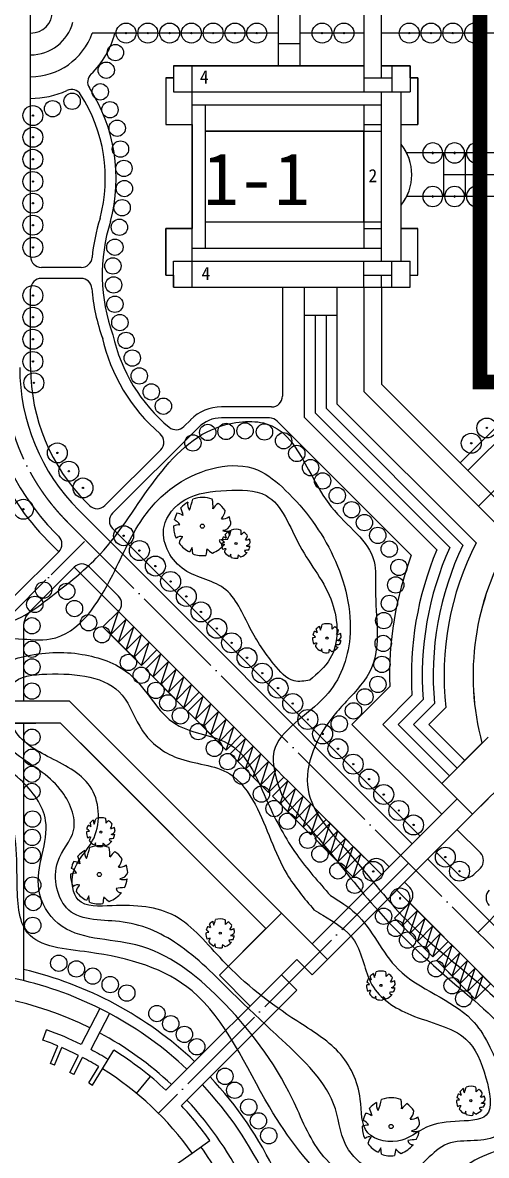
# Model space of a CAD drawing. Extents: x 39009873 to 40242873, y -38938004 to -37205504.
# Drawn here: x 39435847 to 39563577, y -38366395 to -38054466 of the extents above; entities that cross this region are included whole.
import ezdxf

# ---------------------------------------------------------------- set-up
doc = ezdxf.new("R2010")
doc.units = 0
doc.header["$LTSCALE"] = 1000
doc.header["$MEASUREMENT"] = 0
doc.linetypes.add('CENT', pattern=[15, 13, -1, 0, -1])
doc.linetypes.add('DASH', pattern=[0.35, 0.25, -0.1])
doc.layers.get('0').update_dxf_attribs({"linetype": 'CONTINUOUS'})
for name, color, linetype in [('1-CEG', 220, 'CONTINUOUS'), ('A-FACE', 4, 'CONTINUOUS'), ('PUB_TEXT', 4, 'CONTINUOUS'), ('river', 190, 'CONTINUOUS'), ('TREE1', 62, 'CONTINUOUS'), ('人行道', 251, 'CONTINUOUS'), ('停车', 165, 'CONTINUOUS'), ('建筑屋顶', 2, 'CONTINUOUS'), ('建筑轮廓', 254, 'CONTINUOUS'), ('等高线', 250, 'DASH'), ('范围', 7, 'CONTINUOUS'), ('道路中心线', 1, 'CENT')]:
    doc.layers.add(name, color=color, linetype=linetype)
doc.styles.add('-黑体', font='SIMHEI.TTF')
doc.styles.get("Standard").update_dxf_attribs({"font": 'SimSun.ttf', "height": 20})

# ---------------------------------------------------------------- blocks, each defined once
blk = doc.blocks.new('sdji')
at = {"linetype": 'Continuous', "ltscale": 10}
for radius in [2750, 184]:
    blk.add_circle((512091, 867961), radius, dxfattribs=at)
blk = doc.blocks.new('sij')
at = {"layer": 'TREE1', "linetype": 'Continuous', "ltscale": 10}
blk.add_circle((327690, 1006813), 2250, dxfattribs=at)
blk = doc.blocks.new('M_F13')
for p, q in [((-484, 239), (-484, 239)), ((-397, 193), (-484, 239)), ((-515, 179), (-397, 193))]:
    blk.add_line(p, q)
blk.add_circle((-3, 3), 38.2)
for centre, radius, start, end in [((-8, 3), 527, 126.0751, 153.6245), ((-356, 208), 224, 48.5203, 80.5151), ((-8, 3), 532, 89.3321, 114.3856), ((-325, 399), 130, 343.6555, 39.76), ((-175, 449), 193, 352.0775, 26.6128), ((-85, 589), 202, 304.1868, 338.5411), ((-8, 3), 531, 62.8767, 77.7021), ((80, 476), 154, 315.8454, 359.7651), ((-244, 1929), 1632, 285.4397, 290.7099), ((412, 44), 234, 83.5323, 121.6544), ((959, 2091), 1965, 250.0865, 256.3451), ((-8, 3), 523, 31.4098, 49.4752), ((-8, 3), 537, 160.8426, 187.275), ((-8, 3), 534, 340.3307, 19.43), ((-610, -942), 880, 77.3728, 85.4649), ((-5, -500), 587, 134.7782, 147.3315), ((-8, 3), 524, 200.8103, 231.4392), ((358, 465), 656, 266.7455, 282.0146), ((0, -631), 545, 39.6536, 53.993), ((-251, -396), 87.2, 97.741, 188.8107), ((-1350, -519), 1108, 2.9465, 10.9238), ((125, -442), 220, 160.6009, 199.3991), ((100, -357), 178, 186.1912, 248.4952), ((296, -376), 163, 170.6314, 220.6278), ((325, -118), 300, 230.4582, 263.1093), ((-8, 3), 514, 305.394, 326.2464), ((-8, 3), 522, 243.1498, 261.8356), ((-8, 3), 527, 274.7236, 290.3277)]:
    blk.add_arc(centre, radius, start, end)
at = {"width": 0.8, "flags": 9}
for tag, p in [('XSIZE', (-62, 12)), ('YSIZE', (9, 6))]:
    blk.add_attdef(tag, p, '', height=0.2, dxfattribs=at)

msp = doc.modelspace()

# ---------------------------------------------------------------- linework, layer by layer
at = {"layer": 'A-FACE'}
for p, q in [((39451302, -38188718), (39543182, -38280598)), ((39436055, -38220869), (39436055, -38241341)), ((39436055, -38247341), (39436055, -38318278)), ((39535404, -38285547), (39536818, -38286961)), ((39547425, -38284840), (39582590, -38320005)), ((39542475, -38292618), (39541061, -38291204))]:
    msp.add_line(p, q, dxfattribs=at)
at = {"layer": 'A-FACE', "linetype": 'Continuous', "ltscale": 10}
for p, q in [((39444938, -38195082), (39445784, -38195927)), ((39433069, -38212884), (39445784, -38200170)), ((39437812, -38216626), (39450026, -38204412)), ((39454269, -38204412), (39462218, -38212362)), ((39462218, -38216604), (39457976, -38220847)), ((39457976, -38220847), (39468582, -38231454)), ((39468582, -38231454), (39472825, -38227211)), ((39473885, -38228272), (39469643, -38232514)), ((39472825, -38227211), (39473885, -38228272)), ((39469643, -38232514), (39480249, -38243121)), ((39480249, -38243121), (39484492, -38238878)), ((39484492, -38238878), (39485553, -38239939)), ((39485553, -38239939), (39481310, -38244182)), ((39481310, -38244182), (39491917, -38254788)), ((39491917, -38254788), (39496159, -38250545)), ((39497220, -38251606), (39492977, -38255849)), ((39496159, -38250545), (39497220, -38251606)), ((39492977, -38255849), (39503584, -38266455)), ((39503584, -38266455), (39507827, -38262213)), ((39508887, -38263273), (39504645, -38267516)), ((39507827, -38262213), (39508887, -38263273)), ((39504645, -38267516), (39515251, -38278123)), ((39515251, -38278123), (39519494, -38273880)), ((39520554, -38274941), (39516312, -38279183)), ((39519494, -38273880), (39520554, -38274941)), ((39516312, -38279183), (39526918, -38289790)), ((39526918, -38289790), (39531161, -38285547)), ((39542475, -38296861), (39538232, -38301104)), ((39538232, -38301104), (39548839, -38311710)), ((39548839, -38311710), (39553081, -38307468)), ((39553081, -38307468), (39554142, -38308528)), ((39554142, -38308528), (39549899, -38312771)), ((39549899, -38312771), (39560506, -38323377)), ((39560506, -38323377), (39564749, -38319135))]:
    msp.add_line(p, q, dxfattribs=at)
at = {"layer": 'A-FACE'}
for centre, radius, start, end in [((39490547, -38149473), 64500, 180, 225), ((39490547, -38149473), 55500, 180, 225), ((39412547, -38415476), 100000, 76.40353, 117.51901)]:
    msp.add_arc(centre, radius, start, end, dxfattribs=at)
at = {"layer": 'A-FACE', "linetype": 'Continuous', "ltscale": 10}
for centre, start, end in [((39443662, -38198048), 315, 45), ((39452147, -38206534), 45, 135), ((39460097, -38214483), 315, 45)]:
    msp.add_arc(centre, 3000, start, end, dxfattribs=at)
at = {"layer": 'A-FACE', "ltscale": 10}
msp.add_arc((39442055, -38220869), 6000, 135, 180, dxfattribs=at)
at = {"layer": 'A-FACE', "linetype": 'Continuous'}
for centre, start, end in [((39533282, -38287669), 45, 135), ((39540353, -38294740), 315, 45)]:
    msp.add_arc(centre, 3000, start, end, dxfattribs=at)
at = {"layer": 'river'}
for start, end in [(63.61393, 123.37114), (46.8289, 61.78527), (25.22891, 43.1711)]:
    msp.add_arc((39412547, -38415476), 94000, start, end, dxfattribs=at)
at = {"layer": '人行道'}
for p, q in [((39438047, -38118896), (39438047, -37976148)), ((39506334, -38066341), (39506334, -38036341)), ((39512334, -38066341), (39512334, -38036341)), ((39438047, -38057341), (39438047, -38045341)), ((39506334, -38057341), (39455017, -38057341)), ((39529820, -38057341), (39512334, -38057341)), ((39566820, -38057341), (39534720, -38057341)), ((39512334, -38060341), (39506334, -38060341)), ((39438047, -38075341), (39438047, -38063341)), ((39626801, -38090341), (39541622, -38090341)), ((39551820, -38102341), (39551820, -38090341)), ((39557820, -38102341), (39557820, -38090341)), ((39617820, -38096341), (39551820, -38096341)), ((39626801, -38102341), (39541622, -38102341)), ((39438047, -38149473), (39438047, -38127896)), ((39572820, -38159237), (39556364, -38175693)), ((39575820, -38160480), (39558486, -38177815)), ((39460633, -38193806), (39545303, -38278476)), ((39442817, -38197203), (39445784, -38200170)), ((39450026, -38204412), (39462218, -38216604)), ((39519494, -38273880), (39534697, -38289083)), ((39549546, -38282719), (39555910, -38289083)), ((39561920, -38287315), (39560152, -38289083)), ((39538939, -38293325), (39574104, -38328491))]:
    msp.add_line(p, q, dxfattribs=at)
at = {"layer": '人行道', "linetype": 'Continuous', "ltscale": 10}
for p, q in [((39452002, -38121896), (39441047, -38121896)), ((39451925, -38124896), (39441047, -38124896)), ((39507420, -38127341), (39507420, -38157309)), ((39513420, -38127341), (39513420, -38163155)), ((39522420, -38127341), (39522420, -38159427)), ((39522420, -38135140), (39513420, -38135140)), ((39516420, -38135140), (39516420, -38161912)), ((39519420, -38135140), (39519420, -38160669)), ((39504420, -38160309), (39490614, -38160309)), ((39519420, -38160669), (39557103, -38198353)), ((39522420, -38159427), (39560749, -38197756)), ((39480254, -38165699), (39482129, -38163824)), ((39503847, -38163309), (39490614, -38163309)), ((39505968, -38164188), (39542900, -38201120)), ((39513420, -38163155), (39549932, -38199666)), ((39516420, -38161912), (39553499, -38198990)), ((39460633, -38189563), (39484250, -38165946)), ((39458511, -38187442), (39473867, -38172086)), ((39453423, -38186596), (39454269, -38187442)), ((39536972, -38237310), (39526565, -38247717)), ((39543088, -38239680), (39535050, -38247717)), ((39546174, -38240836), (39539293, -38247717)), ((39549281, -38241972), (39543535, -38247717)), ((39552410, -38243085), (39547778, -38247717)), ((39526565, -38247717), (39551314, -38272466)), ((39551314, -38263981), (39535050, -38247717)), ((39553435, -38261859), (39539293, -38247717)), ((39555556, -38259738), (39543535, -38247717)), ((39557678, -38257617), (39547778, -38247717)), ((39555556, -38276708), (39561920, -38283072)), ((39457074, -38325936), (39451948, -38335868)), ((39459740, -38327312), (39454613, -38337244)), ((39441411, -38334651), (39442420, -38331825)), ((39443500, -38341124), (39445532, -38336243)), ((39444608, -38341585), (39446636, -38336712)), ((39448876, -38343566), (39451247, -38338872)), ((39444608, -38341585), (39443500, -38341124)), ((39449947, -38344107), (39452314, -38339421)), ((39454035, -38346436), (39456821, -38341953)), ((39449947, -38344107), (39448876, -38343566)), ((39455055, -38347070), (39457845, -38342579)), ((39454035, -38346436), (39455055, -38347070)), ((39478189, -38368813), (39482498, -38365750))]:
    msp.add_line(p, q, dxfattribs=at)
at = {"layer": '人行道'}
for centre, radius, start, end in [((39438047, -38051341), 6000, 270, 90), ((39438047, -38051341), 12000, 270, 345.52249), ((39438047, -38051341), 18000, 270, 340.52878), ((39438047, -38051341), 24000, 313.82288, 345.52249), ((39438047, -38051341), 24000, 270, 294.62992), ((39490547, -38149473), 67500, 180, 225), ((39490547, -38149473), 52500, 180, 225), ((39462754, -38191684), 3000, 135, 225), ((39558031, -38286961), 3000, 225, 315), ((39566516, -38295447), 3000, 135, 225), ((39412547, -38415476), 103000, 46.66905, 76.80681), ((39412547, -38415476), 100000, 46.71913, 76.40353), ((39412547, -38415476), 103000, 25.22891, 43.33095), ((39412547, -38415476), 100000, 25.22891, 43.28087)]:
    msp.add_arc(centre, radius, start, end, dxfattribs=at)
at = {"layer": '人行道', "linetype": 'Continuous', "ltscale": 10}
for centre, radius, start, end in [((39456742, -38070821), 3000, 133.82288, 213.07182), ((39449299, -38075885), 3000, 32.80944, 114.62992), ((39416008, -38097347), 45610, 344.8775, 33.07182), ((39416008, -38097347), 42610, 344.96253, 32.80944), ((39506036, -38123853), 51262, 162.45784, 174.75869), ((39506036, -38123853), 48262, 162.38248, 200.09461), ((39441047, -38118896), 3000, 180, 270), ((39452002, -38118896), 3000, 270, 354.75869), ((39451925, -38127896), 3000, 4.27322, 90), ((39506036, -38123853), 51262, 184.27322, 200.09461), ((39505390, -38130667), 48732, 192.33146, 229.4318), ((39505390, -38130667), 45732, 192.33146, 230.3677), ((39504420, -38157309), 3000, 270, 0), ((39490614, -38172309), 12000, 90, 135), ((39490614, -38172309), 9000, 90, 135), ((39503847, -38166309), 3000, 45, 90), ((39478133, -38163578), 3000, 230.3677, 315), ((39471745, -38169965), 3000, 315, 49.4318), ((39456390, -38185320), 3000, 225, 315), ((39631924, -38234282), 83000, 154.34924, 185.3159), ((39631924, -38234282), 80000, 152.83338, 186.31781), ((39631924, -38234282), 95000, 159.56904, 181.82645), ((39631924, -38234282), 89000, 157.11115, 183.47695), ((39631924, -38234282), 86000, 155.77207, 184.37067), ((39559799, -38285194), 3000, 315, 45), ((39412547, -38415476), 88824, 63.66722, 70.34735), ((39412547, -38415476), 85824, 67.39753, 70.34735), ((39412547, -38415476), 85824, 63.19683, 66.59639), ((39412547, -38415476), 88824, 58.16862, 61.73198), ((39412547, -38415476), 85824, 58.94388, 62.39569), ((39412547, -38415476), 88824, 23.2029, 35.40751)]:
    msp.add_arc(centre, radius, start, end, dxfattribs=at)
at = {"layer": '人行道', "linetype": 'Continuous'}
msp.add_arc((39441047, -38127896), 3000, 90, 180, dxfattribs=at)
at = {"layer": '停车', "linetype": 'Continuous', "ltscale": 10}
for points in [[(39460097, -38222968), (39457976, -38220847), (39462218, -38216604), (39464339, -38218726), (39460097, -38222968), (39462218, -38216604)], [(39462218, -38225090), (39460097, -38222968), (39464339, -38218726), (39466461, -38220847), (39462218, -38225090), (39464339, -38218726)], [(39464339, -38227211), (39462218, -38225090), (39466461, -38220847), (39468582, -38222968), (39464339, -38227211), (39466461, -38220847)], [(39466461, -38229332), (39464339, -38227211), (39468582, -38222968), (39470703, -38225090), (39466461, -38229332), (39468582, -38222968)], [(39468582, -38231454), (39466461, -38229332), (39470703, -38225090), (39472825, -38227211), (39468582, -38231454), (39470703, -38225090)], [(39471764, -38234636), (39469643, -38232514), (39473885, -38228272), (39476007, -38230393), (39471764, -38234636), (39473885, -38228272)], [(39473885, -38236757), (39471764, -38234636), (39476007, -38230393), (39478128, -38232514), (39473885, -38236757), (39476007, -38230393)], [(39476007, -38238878), (39473885, -38236757), (39478128, -38232514), (39480249, -38234636), (39476007, -38238878), (39478128, -38232514)], [(39478128, -38241000), (39476007, -38238878), (39480249, -38234636), (39482371, -38236757), (39478128, -38241000), (39480249, -38234636)], [(39480249, -38243121), (39478128, -38241000), (39482371, -38236757), (39484492, -38238878), (39480249, -38243121), (39482371, -38236757)], [(39483431, -38246303), (39481310, -38244182), (39485553, -38239939), (39487674, -38242060), (39483431, -38246303), (39485553, -38239939)], [(39485553, -38248424), (39483431, -38246303), (39487674, -38242060), (39489795, -38244182), (39485553, -38248424), (39487674, -38242060)], [(39487674, -38250545), (39485553, -38248424), (39489795, -38244182), (39491917, -38246303), (39487674, -38250545), (39489795, -38244182)], [(39489795, -38252667), (39487674, -38250545), (39491917, -38246303), (39494038, -38248424), (39489795, -38252667), (39491917, -38246303)], [(39491917, -38254788), (39489795, -38252667), (39494038, -38248424), (39496159, -38250545), (39491917, -38254788), (39494038, -38248424)], [(39495099, -38257970), (39492977, -38255849), (39497220, -38251606), (39499341, -38253727), (39495099, -38257970), (39497220, -38251606)], [(39497220, -38260091), (39495099, -38257970), (39499341, -38253727), (39501463, -38255849), (39497220, -38260091), (39499341, -38253727)], [(39499341, -38262213), (39497220, -38260091), (39501463, -38255849), (39503584, -38257970), (39499341, -38262213), (39501463, -38255849)], [(39501463, -38264334), (39499341, -38262213), (39503584, -38257970), (39505705, -38260091), (39501463, -38264334), (39503584, -38257970)], [(39503584, -38266455), (39501463, -38264334), (39505705, -38260091), (39507827, -38262213), (39503584, -38266455), (39505705, -38260091)], [(39506766, -38269637), (39504645, -38267516), (39508887, -38263273), (39511009, -38265395), (39506766, -38269637), (39508887, -38263273)], [(39508887, -38271759), (39506766, -38269637), (39511009, -38265395), (39513130, -38267516), (39508887, -38271759), (39511009, -38265395)], [(39511009, -38273880), (39508887, -38271759), (39513130, -38267516), (39515251, -38269637), (39511009, -38273880), (39513130, -38267516)], [(39513130, -38276001), (39511009, -38273880), (39515251, -38269637), (39517372, -38271759), (39513130, -38276001), (39515251, -38269637)], [(39515251, -38278123), (39513130, -38276001), (39517372, -38271759), (39519494, -38273880), (39515251, -38278123), (39517372, -38271759)], [(39518433, -38281305), (39516312, -38279183), (39520554, -38274941), (39522676, -38277062), (39518433, -38281305), (39520554, -38274941)], [(39520554, -38283426), (39518433, -38281305), (39522676, -38277062), (39524797, -38279183), (39520554, -38283426), (39522676, -38277062)], [(39522676, -38285547), (39520554, -38283426), (39524797, -38279183), (39526918, -38281305), (39522676, -38285547), (39524797, -38279183)], [(39524797, -38287669), (39522676, -38285547), (39526918, -38281305), (39529040, -38283426), (39524797, -38287669), (39526918, -38281305)], [(39526918, -38289790), (39524797, -38287669), (39529040, -38283426), (39531161, -38285547), (39526918, -38289790), (39529040, -38283426)], [(39540353, -38303225), (39538232, -38301104), (39542475, -38296861), (39544596, -38298982), (39540353, -38303225), (39542475, -38296861)], [(39542475, -38305346), (39540353, -38303225), (39544596, -38298982), (39546717, -38301104), (39542475, -38305346), (39544596, -38298982)], [(39544596, -38307468), (39542475, -38305346), (39546717, -38301104), (39548839, -38303225), (39544596, -38307468), (39546717, -38301104)], [(39546717, -38309589), (39544596, -38307468), (39548839, -38303225), (39550960, -38305346), (39546717, -38309589), (39548839, -38303225)], [(39548839, -38311710), (39546717, -38309589), (39550960, -38305346), (39553081, -38307468), (39548839, -38311710), (39550960, -38305346)], [(39552021, -38314892), (39549899, -38312771), (39554142, -38308528), (39556263, -38310650), (39552021, -38314892), (39554142, -38308528)], [(39554142, -38317014), (39552021, -38314892), (39556263, -38310650), (39558385, -38312771), (39554142, -38317014), (39556263, -38310650)], [(39556263, -38319135), (39554142, -38317014), (39558385, -38312771), (39560506, -38314892), (39556263, -38319135), (39558385, -38312771)], [(39558385, -38321256), (39556263, -38319135), (39560506, -38314892), (39562627, -38317014), (39558385, -38321256), (39560506, -38314892)], [(39560506, -38323377), (39558385, -38321256), (39562627, -38317014), (39564749, -38319135), (39560506, -38323377), (39562627, -38317014)]]:
    msp.add_lwpolyline(points, dxfattribs=at)
at = {"layer": '建筑屋顶', "linetype": 'Continuous', "ltscale": 10}
for p, q in [((39529820, -38029141), (39529820, -38073541)), ((39534720, -38069641), (39534720, -38033041)), ((39477420, -38066341), (39529820, -38066341)), ((39477420, -38066341), (39477420, -38073541)), ((39482520, -38127341), (39482520, -38066341)), ((39486120, -38066341), (39529320, -38066341)), ((39534720, -38066341), (39542620, -38066341)), ((39537520, -38066341), (39537520, -38073541)), ((39542620, -38066341), (39542620, -38073541)), ((39475320, -38069641), (39475320, -38082541)), ((39475320, -38069641), (39477420, -38069641)), ((39529820, -38069641), (39537520, -38069641)), ((39542620, -38069641), (39544720, -38069641)), ((39544720, -38069641), (39544720, -38082541)), ((39477420, -38073541), (39537520, -38073541)), ((39534720, -38120141), (39534720, -38073541)), ((39537520, -38073541), (39542620, -38073541)), ((39540070, -38120141), (39540070, -38073541)), ((39482520, -38077141), (39534720, -38077141)), ((39486120, -38077141), (39486120, -38116541)), ((39529820, -38077141), (39529820, -38116541)), ((39475320, -38082541), (39482520, -38082541)), ((39529820, -38082541), (39534720, -38082541)), ((39540070, -38082541), (39544720, -38082541)), ((39486120, -38084341), (39534720, -38084341)), ((39475320, -38111141), (39482520, -38111141)), ((39475320, -38124041), (39475320, -38111141)), ((39486120, -38109341), (39534720, -38109341)), ((39529820, -38111141), (39534720, -38111141)), ((39540070, -38111141), (39544720, -38111141)), ((39544720, -38124041), (39544720, -38111141)), ((39482520, -38116541), (39534720, -38116541)), ((39477420, -38127341), (39477420, -38120141)), ((39477420, -38120141), (39537520, -38120141)), ((39529820, -38127341), (39529820, -38120141)), ((39537520, -38127341), (39537520, -38120141)), ((39537520, -38120141), (39542620, -38120141)), ((39542620, -38127341), (39542620, -38120141)), ((39475320, -38124041), (39477420, -38124041)), ((39529820, -38124041), (39537520, -38124041)), ((39534720, -38127341), (39534720, -38124041)), ((39542620, -38124041), (39544720, -38124041)), ((39477420, -38127341), (39542620, -38127341)), ((39486120, -38127341), (39529320, -38127341)), ((39529820, -38127341), (39529820, -38156079)), ((39534720, -38127341), (39534720, -38154049)), ((39534720, -38154049), (39581820, -38201149)), ((39529820, -38156079), (39570484, -38196743)), ((39564042, -38251253), (39551314, -38263981)), ((39572527, -38259738), (39559799, -38272466)), ((39555556, -38268223), (39515605, -38308175)), ((39559799, -38272466), (39519847, -38312417)), ((39515605, -38308175), (39519847, -38312417))]:
    msp.add_line(p, q, dxfattribs=at)
at = {"layer": '建筑屋顶', "linetype": 'Continuous', "lineweight": -3, "ltscale": 10}
for p, q in [((39448771, -38241341), (39400447, -38241341)), ((39448771, -38241341), (39515605, -38308175)), ((39446286, -38247341), (39303983, -38247341)), ((39446286, -38247341), (39502877, -38303932)), ((39507119, -38299689), (39490026, -38316783)), ((39511362, -38312417), (39475320, -38348459)), ((39511362, -38312417), (39515605, -38316660)), ((39519847, -38312417), (39515605, -38316660)), ((39498511, -38325268), (39490026, -38316783)), ((39507119, -38316660), (39511362, -38320903)), ((39513483, -38314539), (39509241, -38318781)), ((39511362, -38320903), (39479563, -38352702)), ((39457812, -38342559), (39460977, -38337461)), ((39467253, -38349347), (39471077, -38344724)), ((39482498, -38365750), (39487388, -38362274))]:
    msp.add_line(p, q, dxfattribs=at)
at = {"layer": '建筑屋顶', "linetype": 'Continuous'}
msp.add_line((39551314, -38263981), (39559799, -38272466), dxfattribs=at)
at = {"layer": '建筑屋顶', "linetype": 'Continuous', "lineweight": -3, "ltscale": 10}
for radius, start, end in [(91824, 46.87225, 58.16862), (85824, 35.40751, 58.16862), (91824, 35.40751, 43.12775)]:
    msp.add_arc((39412547, -38415476), radius, start, end, dxfattribs=at)
at = {"layer": '建筑屋顶', "linetype": 'Continuous', "ltscale": 10}
msp.add_ellipse((39529710, -38096341), major_axis=(-12043, 5733), ratio=1, start_param=2.904578, end_param=4.2671706, dxfattribs=at)
at = {"layer": '建筑屋顶', "linetype": 'Continuous'}
msp.add_ellipse((39631924, -38234282), major_axis=(12770, 70858), ratio=1, start_param=1.2006382, end_param=2.010903, dxfattribs=at)
at = {"layer": '建筑轮廓', "ltscale": 10}
for points in [[(39529820, -38036341), (39529820, -38066341), (39477420, -38066341), (39477420, -38069641), (39475320, -38069641), (39475320, -38082541), (39482520, -38082541), (39482520, -38111141), (39475320, -38111141), (39475320, -38124041), (39477420, -38124041), (39477420, -38127341), (39542620, -38127341), (39542620, -38124041), (39544720, -38124041), (39544720, -38111141), (39540070, -38111141), (39540070, -38104741, 0.1719905), (39543048, -38096341, 0.1719905), (39540070, -38087941), (39540070, -38082541), (39544720, -38082541), (39544720, -38069641), (39542620, -38069641), (39542620, -38066341), (39534720, -38066341), (39534720, -38036341)], [(39581820, -38167208), (39561385, -38187643), (39570484, -38196743, 0.2053831), (39562377, -38252917), (39551314, -38263981), (39559799, -38272466), (39564042, -38268223)]]:
    msp.add_lwpolyline(points, format="xyb", dxfattribs=at)
for points in [[(39486120, -38084341), (39486120, -38109341), (39529820, -38109341), (39529820, -38084341), (39486120, -38084341)], [(39439460, -38241341), (39409447, -38241341), (39409447, -38247341), (39439460, -38247341)], [(39451767, -38252822), (39502877, -38303932), (39490026, -38316783), (39498511, -38325268), (39507119, -38316660), (39509241, -38318781), (39513483, -38314539), (39515605, -38316660), (39559799, -38272466), (39555556, -38268223), (39515605, -38308175), (39454246, -38246816)]]:
    msp.add_lwpolyline(points, dxfattribs=at)
at = {"layer": '等高线', "linetype": 'Continuous', "ltscale": 10}
for points in [[(39524987, -38241450), (39531953, -38232126), (39533025, -38210695), (39532668, -38202837), (39520874, -38187835), (39502942, -38164908), (39496404, -38164389), (39489210, -38166003), (39456129, -38201985), (39444502, -38211869), (39429023, -38220339), (39418632, -38222874), (39416349, -38229719), (39419307, -38255180), (39430566, -38268859), (39434319, -38291143), (39437226, -38305138), (39454094, -38310462), (39482503, -38321109), (39503810, -38353051), (39522454, -38376564), (39539765, -38386767), (39563736, -38373015), (39579272, -38362811), (39583267, -38352164), (39573502, -38330869), (39562404, -38319778), (39542873, -38302920), (39525547, -38282942), (39514449, -38265640), (39521566, -38245247), (39524987, -38241450)], [(39507204, -38267243), (39505063, -38255205), (39519263, -38239972), (39525954, -38223922), (39521404, -38201452), (39508289, -38183262), (39500527, -38177645), (39478312, -38181657), (39469479, -38190217), (39460646, -38206535), (39443517, -38224190), (39426654, -38225260), (39420766, -38233820), (39422104, -38250939), (39435219, -38262977), (39442178, -38274212), (39440305, -38293204), (39445658, -38302567), (39467004, -38308430), (39490084, -38323225), (39510140, -38350883), (39518159, -38365969), (39532311, -38376105), (39545990, -38378462), (39559434, -38368326), (39574765, -38360312), (39574293, -38341219), (39556368, -38320476), (39533846, -38299105), (39518739, -38280784), (39507204, -38267243)], [(39514920, -38235524), (39520502, -38229672), (39521121, -38214221), (39512183, -38198535), (39502886, -38184697), (39492006, -38183314), (39480534, -38185884), (39474797, -38193198), (39479742, -38204663), (39491215, -38210199), (39498534, -38221269), (39505062, -38231153), (39510628, -38235729), (39514920, -38235524)], [(39520652, -38294846), (39511348, -38283555), (39503373, -38269275), (39493058, -38253320), (39478120, -38247689), (39465160, -38233741), (39452201, -38228427), (39435919, -38229092), (39426947, -38233741), (39426947, -38247341), (39434258, -38255991), (39446220, -38265622), (39449875, -38276913), (39445556, -38285547), (39448546, -38298831), (39463499, -38302152), (39479420, -38308868), (39494684, -38322685), (39507262, -38334603), (39521981, -38353627), (39525636, -38364918), (39541586, -38371560), (39552884, -38363257), (39566840, -38360600), (39569830, -38355287), (39567504, -38343332), (39559530, -38329052), (39539260, -38315104), (39527630, -38299827), (39520652, -38294846)], [(39516094, -38298764), (39508716, -38289047), (39499862, -38269720), (39492872, -38261337), (39478426, -38256913), (39468874, -38249462), (39463282, -38239682), (39442545, -38233861), (39432992, -38236655), (39433225, -38248530), (39443477, -38256913), (39454894, -38265529), (39455127, -38279733), (39449768, -38288581), (39451166, -38296032), (39460486, -38297662), (39477727, -38300457), (39491008, -38312798), (39511392, -38329391), (39522887, -38338007), (39528840, -38350932), (39530893, -38360164), (39540336, -38362215), (39546111, -38359160), (39554987, -38357043), (39563561, -38355329), (39563460, -38345047), (39557912, -38334362), (39542783, -38327709), (39532064, -38319400), (39527225, -38307308), (39518513, -38300215), (39516094, -38298764)]]:
    msp.add_spline(points, degree=3, dxfattribs=at)
at = {"layer": '范围', "color": 1, "linetype": 'DASH', "ltscale": 50, "const_width": 4000}
msp.add_lwpolyline([(39561820, -37961979), (39561820, -38153407), (39632801, -38153407, -0.6752226), (39688591, -38289474), (39752711, -38353913), (39782336, -38383685), (39846133, -38320203), (39880201, -38354441), (39816193, -38417710), (39875441, -38477253), (39953611, -38555811), (39748451, -38760972), (39625395, -38659790), (39156180, -38203680), (39216767, -38101984, 0.195535), (39219411, -38084620), (39219106, -38069414), (39212418, -38000000)], format="xyb", dxfattribs=at)
at = {"layer": '道路中心线', "ltscale": 2}
for p, q in [((39823625, -38042581), (39561213, -38304993)), ((39448120, -38191900), (39579408, -38323187)), ((39542121, -38285901), (39473233, -38354789))]:
    msp.add_line(p, q, dxfattribs=at)
at = {"layer": '道路中心线'}
msp.add_line((39433055, -38217141), (39453208, -38196988), dxfattribs=at)
at = {"layer": '道路中心线', "ltscale": 2}
msp.add_arc((39490547, -38149473), 60000, 180, 225, dxfattribs=at)

# ---------------------------------------------------------------- block references
at = {"layer": 'TREE1', "linetype": 'Continuous'}
for name, p in [('sdji', (38952243, -38925302)), ('sdji', (38958243, -38925302)), ('sdji', (38964243, -38925302)), ('sdji', (38970243, -38925302)), ('sdji', (38976243, -38925302)), ('sdji', (38982243, -38925302)), ('sdji', (38988243, -38925302)), ('sdji', (39006243, -38925302)), ('sdji', (39012243, -38925302)), ('sdji', (39030243, -38925302)), ('sdji', (39036243, -38925302)), ('sdji', (39042243, -38925302)), ('sdji', (39048243, -38925302)), ('sij', (39133697, -39069516)), ('sij', (39131175, -39074370)), ('sij', (39121796, -39082931)), ('sij', (39129550, -39080331)), ('sij', (39116414, -39084975)), ('sij', (39132192, -39085247)), ('sij', (39134196, -39090345)), ('sij', (39135107, -39096081)), ('sij', (39136061, -39101409)), ('sij', (39136190, -39106966)), ('sij', (39135565, -39112249)), ('sij', (39134797, -39117625)), ('sij', (39133556, -39123118)), ('sij', (39133010, -39128273)), ('sij', (39133214, -39133500)), ('sij', (39133564, -39138822)), ('sij', (39134931, -39143867)), ('sij', (39136627, -39148788)), ('sij', (39138356, -39153636)), ('sij', (39140286, -39158562)), ('sij', (39143588, -39162962)), ('sij', (39146929, -39166896)), ('sij', (39113915, -39217542)), ('sij', (39120300, -39217914)), ('sij', (39111512, -39221477)), ('sij', (39110710, -39227377)), ('sij', (39110710, -39233817)), ('sij', (39110710, -39238698)), ('sij', (39110710, -39245346)), ('sij', (39110710, -39258052)), ('sij', (39110710, -39263556)), ('sij', (39110710, -39268249)), ('sij', (39110689, -39273001)), ('sij', (39110876, -39280585)), ('sij', (39110782, -39285642)), ('sij', (39110782, -39290604)), ('sij', (39110955, -39298760)), ('sij', (39111079, -39303590)), ('sij', (39110955, -39309872))]:
    msp.add_blockref(name, p, dxfattribs=at)
for name, p, rotation in [('sdji', (40304076, -38596447), 89.71588559147328), ('sdji', (40304076, -38602427), 89.71588559147328), ('sdji', (40304076, -38608486), 89.71588559147328), ('sdji', (40304076, -38614598), 89.71588559147328), ('sdji', (40304076, -38620578), 89.71588559147328), ('sdji', (40304076, -38626637), 89.71588559147328), ('sdji', (40304076, -38632749), 89.71588559147328), ('sdji', (40304076, -38646010), 89.71588559147328), ('sdji', (40304076, -38651990), 89.71588559147328), ('sdji', (40304076, -38658049), 89.71588559147328), ('sdji', (40304076, -38664161), 89.71588559147328), ('sdji', (40304335, -38670070), 89.71588559147328), ('sdji', (39053776, -39035320), 0.1420572971157472), ('sij', (39161641, -39174949), 0.1420572971157472), ('sij', (39166677, -39174677), 0.1420572971157472), ('sij', (39171920, -39174509), 0.1420572971157472), ('sij', (39177268, -39174807), 0.1420572971157472), ('sij', (39182539, -39177236), 0.1420572971157472), ('sdji', (39049484, -39039526), 0.1420572971157472), ('sdji', (40310814, -38689340), 89.71588559147328), ('sij', (39157549, -39177836), 0.1420572971157472), ('sij', (39186179, -39180733), 0.1420572971157472), ('sdji', (40313977, -38694398), 89.71588559147328), ('sij', (39189980, -39184639), 0.1420572971157472), ('sdji', (40317878, -38698999), 89.71588559147328), ('sij', (39193275, -39188294), 0.1420572971157472), ('sij', (39197329, -39192326), 0.1420572971157472), ('sdji', (40301469, -38704851), 89.71588559147328), ('sij', (39201257, -39196232), 0.1420572971157472), ('sij', (39204805, -39199760), 0.1420572971157472), ('sdji', (40330353, -38709997), 89.85794288858904), ('sij', (39208479, -39203287), 0.1420572971157472), ('sdji', (40334705, -38714097), 89.85794288858904), ('sij', (39211648, -39207069), 0.1420572971157472), ('sdji', (40337813, -38720496), 89.71588559147328), ('sij', (39214315, -39212114), 0.1420572971157472), ('sdji', (40342004, -38724759), 89.71588559147328), ('sij', (39213428, -39216947), 0.1420572971157472), ('sdji', (40346346, -38728871), 89.71588559147328), ('sij', (39124931, -39223438), 0.1420572971157472), ('sdji', (40350384, -38733134), 89.71588559147328), ('sij', (39211690, -39222024), 0.1420572971157472), ('sij', (39128833, -39227330), 0.1420572971157472), ('sij', (39210127, -39226750), 0.1420572971157472), ('sdji', (40356022, -38735505), 89.85794288858904), ('sij', (39132510, -39230654), 0.1420572971157472), ('sdji', (40360078, -38739492), 89.85794288858904), ('sij', (39209967, -39233047), 0.1420572971157472), ('sdji', (40364335, -38743598), 89.85794288858904), ('sij', (39139774, -39238278), 0.1420572971157472), ('sij', (39209632, -39238820), 0.1420572971157472), ('sij', (39143337, -39241822), 0.1420572971157472), ('sdji', (40368536, -38747851), 89.85794288858904), ('sij', (39147346, -39245987), 0.1420572971157472), ('sdji', (40372888, -38751951), 89.85794288858904), ('sij', (39208508, -39244332), 0.1420572971157472), ('sdji', (40376937, -38756205), 89.85794288858904), ('sij', (39204928, -39247751), 0.1420572971157472), ('sij', (39150643, -39249443), 0.1420572971157472), ('sij', (39201788, -39251607), 0.1420572971157472), ('sij', (39154118, -39252987), 0.1420572971157472), ('sdji', (40381096, -38760604), 89.85794288858904), ('sij', (39197859, -39255202), 0.1420572971157472), ('sij', (39159021, -39257332), 0.1420572971157472), ('sdji', (40385152, -38764591), 89.85794288858904), ('sdji', (40389390, -38768664), 89.85794288858904), ('sij', (39163476, -39261940), 0.1420572971157472), ('sij', (39167133, -39265583), 0.1420572971157472), ('sdji', (40393591, -38772917), 89.85794288858904), ('sij', (39170967, -39269579), 0.1420572971157472), ('sdji', (40397943, -38777018), 89.85794288858904), ('sdji', (40401992, -38781272), 89.85794288858904), ('sij', (39176419, -39274540), 0.1420572971157472), ('sij', (39179934, -39278513), 0.1420572971157472), ('sdji', (40406151, -38785671), 89.85794288858904), ('sij', (39183607, -39282007), 0.1420572971157472), ('sdji', (40410208, -38789657), 89.85794288858904), ('sij', (39189197, -39287249), 0.1420572971157472), ('sij', (39192552, -39291063), 0.1420572971157472), ('sdji', (40418964, -38798509), 89.85794288858904), ('sij', (39197503, -39295669), 0.1420572971157472), ('sdji', (40399122, -38802454), 89.85794288858904), ('sdji', (40422871, -38802387), 89.85794288858904), ('sij', (39202133, -39299639), 0.1420572971157472), ('sij', (39210084, -39308171), 0.1420572971157472), ('sij', (39213432, -39311500), 0.1420572971157472), ('sij', (39216674, -39314725), 0.1420572971157472), ('sij', (39220336, -39318575), 0.1420572971157472), ('sij', (39120615, -39321106), 0.1420572971157472), ('sij', (39125463, -39322685), 0.1420572971157472), ('sij', (39224534, -39322637), 0.1420572971157472), ('sij', (39129979, -39324659), 0.1420572971157472), ('sij', (39134763, -39326986), 0.1420572971157472), ('sij', (39139352, -39329314), 0.1420572971157472), ('sij', (39228959, -39327293), 0.1420572971157472), ('sij', (39232149, -39330876), 0.1420572971157472), ('sij', (39147624, -39334969), 0.1420572971157472), ('sij', (39151452, -39337775), 0.1420572971157472), ('sij', (39155205, -39340711), 0.1420572971157472), ('sij', (39158623, -39344130), 0.1420572971157472), ('sij', (39166374, -39352258), 0.1420572971157472), ('sij', (39169082, -39356095), 0.1420572971157472), ('sij', (39172946, -39360712), 0.1420572971157472), ('sij', (39175611, -39364517), 0.1420572971157472), ('sij', (39178460, -39368620), 0.1420572971157472)]:
    msp.add_blockref(name, p, dxfattribs=dict(at, rotation=rotation))
at = {"layer": 'TREE1', "linetype": 'Continuous', "xscale": -1}
for p, rotation in [((39036729, -37222381), 180), ((39042729, -37222381), 180), ((39048729, -37222381), 180), ((39036729, -37234381), 180), ((39042729, -37234381), 180), ((39048729, -37234381), 180), ((39025568, -37428900), 180.142057111411)]:
    msp.add_blockref('sdji', p, dxfattribs=dict(at, rotation=rotation))
at = {"layer": 'TREE1', "rotation": 89.71588540334568}
for p, xscale, yscale, zscale in [((39485408, -38193087), 14.92991994664088, 14.92991995811462, 14.92992), ((39494639, -38197889), 7.464959973320438, 7.464959979057312, 7.464960000000002), ((39519703, -38223919), 7.464959973320438, 7.464959979057312, 7.464960000000002), ((39457397, -38277340), 7.464959973320438, 7.464959979057312, 7.464960000000002), ((39457015, -38289007), 14.92991994664088, 14.92991995811462, 14.92992), ((39490310, -38305196), 7.464959973320438, 7.464959979057312, 7.464960000000002), ((39534568, -38319564), 7.464959973320438, 7.464959979057312, 7.464960000000002), ((39559347, -38351315), 7.464959973320438, 7.464959979057312, 7.464960000000002), ((39537389, -38358399), 14.92991994664088, 14.92991995811462, 14.92992)]:
    msp.add_blockref('M_F13', p, dxfattribs=dict(at, xscale=xscale, yscale=yscale, zscale=zscale))

# ---------------------------------------------------------------- texts
at = {"layer": '1-CEG', "style": '-黑体'}
for s, p in [('4', (39484663, -38071226)), ('2', (39531086, -38098397)), ('4', (39485119, -38125316))]:
    msp.add_text(s, height=3600, dxfattribs=at).set_placement(p)
at = {"layer": 'PUB_TEXT', "color": 2, "style": '-黑体'}
msp.add_text('1-1', height=14400, dxfattribs=at).set_placement((39485587, -38104723))

doc.saveas('drawing.dxf')
